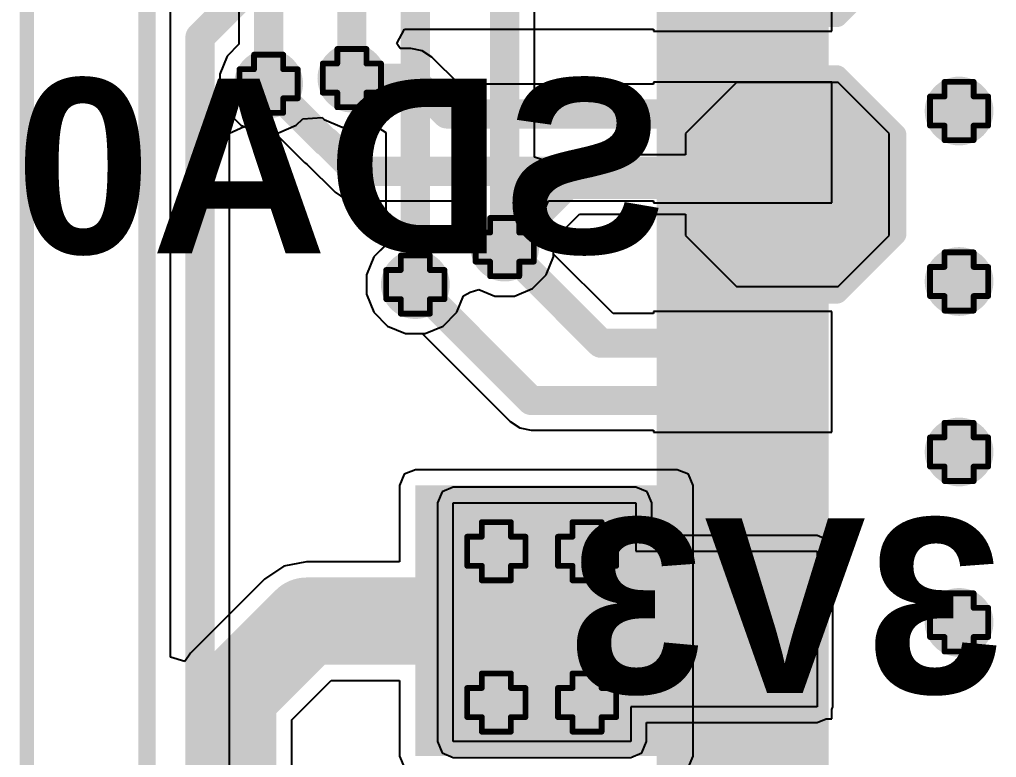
# Model space of a CAD drawing. Header units: inches. Extents: x -25 to 271, y -41 to 15.
# Drawn here: x -22.63 to -14.11, y -20.13 to -13.69 of the extents above; entities that cross this region are included whole.
import ezdxf

# ---------------------------------------------------------------- set-up
doc = ezdxf.new("R2010")
doc.units = ezdxf.units.IN
for name, color, linetype in [('Board_outline', 216, 'Continuous'), ('Bottom Layer', 5, 'Continuous'), ('Bottom Overlay', 54, 'Continuous'), ('Bottom Paste', 16, 'Continuous'), ('Bottom Solder', 6, 'Continuous'), ('Drill Drawing', 1, 'Continuous'), ('Top Layer', 1, 'Continuous'), ('Top Overlay', 2, 'Continuous'), ('Top Solder', 216, 'Continuous'), ('Via Holes', 16, 'Continuous')]:
    doc.layers.add(name, color=color, linetype=linetype)
doc.styles.add('Arial_Bold', font='', dxfattribs={"height": 0.2})
doc.styles.get('Arial_Bold').set_extended_font_data('Arial', bold=True)

# ---------------------------------------------------------------- blocks, each defined once
blk = doc.blocks.new('FH12_30S_0_5SH_55__9')
at = {"layer": 'Top Layer'}
for points in [[(-1.9, 0.975), (-1.9, 2.275), (-1.6, 2.275), (-1.6, 0.975)], [(-1.4, 0.975), (-1.4, 2.275), (-1.1, 2.275), (-1.1, 0.975)], [(-0.9, 0.975), (-0.9, 2.275), (-0.6, 2.275), (-0.6, 0.975)], [(-0.4, 0.975), (-0.4, 2.275), (-0.1, 2.275), (-0.1, 0.975)], [(0.1, 0.975), (0.1, 2.275), (0.4, 2.275), (0.4, 0.975)], [(0.6, 0.975), (0.6, 2.275), (0.9, 2.275), (0.9, 0.975)], [(1.1, 0.975), (1.1, 2.275), (1.4, 2.275), (1.4, 0.975)], [(1.6, 0.975), (1.6, 2.275), (1.9, 2.275), (1.9, 0.975)], [(2.1, 0.975), (2.1, 2.275), (2.4, 2.275), (2.4, 0.975)], [(2.6, 0.975), (2.6, 2.275), (2.9, 2.275), (2.9, 0.975)], [(3.1, 0.975), (3.1, 2.275), (3.4, 2.275), (3.4, 0.975)], [(3.6, 0.975), (3.6, 2.275), (3.9, 2.275), (3.9, 0.975)], [(4.1, 0.975), (4.1, 2.275), (4.4, 2.275), (4.4, 0.975)]]:
    blk.add_hatch(color=1, dxfattribs=at).paths.add_polyline_path(points)
at = {"layer": 'Top Solder'}
for points in [[(-2.5016, 0.8734), (-2.5016, 2.3766), (-1.9984, 2.3766), (-1.9984, 0.8734)], [(-2.0016, 0.8734), (-2.0016, 2.3766), (-1.4984, 2.3766), (-1.4984, 0.8734)], [(-1.5016, 0.8734), (-1.5016, 2.3766), (-0.9984, 2.3766), (-0.9984, 0.8734)], [(-1.0016, 0.8734), (-1.0016, 2.3766), (-0.4984, 2.3766), (-0.4984, 0.8734)], [(-0.5016, 0.8734), (-0.5016, 2.3766), (0.0016, 2.3766), (0.0016, 0.8734)], [(-0.0016, 0.8734), (-0.0016, 2.3766), (0.5016, 2.3766), (0.5016, 0.8734)], [(0.4984, 0.8734), (0.4984, 2.3766), (1.0016, 2.3766), (1.0016, 0.8734)], [(0.9984, 0.8734), (0.9984, 2.3766), (1.5016, 2.3766), (1.5016, 0.8734)], [(1.4984, 0.8734), (1.4984, 2.3766), (2.0016, 2.3766), (2.0016, 0.8734)], [(1.9984, 0.8734), (1.9984, 2.3766), (2.5016, 2.3766), (2.5016, 0.8734)], [(2.4984, 0.8734), (2.4984, 2.3766), (3.0016, 2.3766), (3.0016, 0.8734)], [(2.9984, 0.8734), (2.9984, 2.3766), (3.5016, 2.3766), (3.5016, 0.8734)], [(3.4984, 0.8734), (3.4984, 2.3766), (4.0016, 2.3766), (4.0016, 0.8734)], [(3.9984, 0.8734), (3.9984, 2.3766), (4.5016, 2.3766), (4.5016, 0.8734)]]:
    blk.add_hatch(color=216, dxfattribs=at).paths.add_polyline_path(points)
at = {"layer": 'Top Overlay', "const_width": 0.127}
for points in [[(9.0401, -3.5774), (-9.05, -3.5774)], [(9.0401, -4.6228), (-9.05, -4.6228)]]:
    blk.add_lwpolyline(points, dxfattribs=at)
blk = doc.blocks.new('TEST_POINT_B_74')
at = {"layer": 'Bottom Layer'}
blk.add_hatch(color=5, dxfattribs=at).paths.add_polyline_path([(0.381, 0.762), (-0.381, 0.762), (-0.762, 0.381), (-0.762, -0.381), (-0.381, -0.762), (0.381, -0.762), (0.762, -0.381), (0.762, 0.381)])
at = {"layer": 'Bottom Paste'}
blk.add_hatch(color=16, dxfattribs=at).paths.add_polyline_path([(0.381, 0.762), (-0.381, 0.762), (-0.762, 0.381), (-0.762, -0.381), (-0.381, -0.762), (0.381, -0.762), (0.762, -0.381), (0.762, 0.381)])
at = {"layer": 'Bottom Solder'}
blk.add_hatch(color=6, dxfattribs=at).paths.add_polyline_path([(0.4318, 0.8636), (-0.4318, 0.8636), (-0.8636, 0.4318), (-0.8636, -0.4318), (-0.4318, -0.8636), (0.4318, -0.8636), (0.8636, -0.4318), (0.8636, 0.4318)])
at = {"layer": 'Bottom Overlay', "const_width": 0.2}
for points in [[(-0.4318, 0.9398), (-0.9398, 0.4318)], [(0.4318, 0.9398), (-0.4318, 0.9398)], [(0.9398, 0.4318), (0.4318, 0.9398)], [(-0.9398, 0.4318), (-0.9398, -0.4318)], [(0.9398, 0.4318), (0.9398, -0.4318)], [(-0.4318, -0.9398), (-0.9398, -0.4318)], [(0.9398, -0.4318), (0.4318, -0.9398)], [(0.4318, -0.9398), (-0.4318, -0.9398)]]:
    blk.add_lwpolyline(points, dxfattribs=at)
at = {"layer": 'Bottom Overlay', "const_width": 0.1}
for points in [[(-0.4818, 0.9398, 1), (-0.3818, 0.9398, 1)], [(-0.4818, 0.9398, 1), (-0.3818, 0.9398, 1)], [(0.3818, 0.9398, 1), (0.4818, 0.9398, 1)], [(0.3818, 0.9398, 1), (0.4818, 0.9398, 1)], [(-0.9898, 0.4318, 1), (-0.8898, 0.4318, 1)], [(-0.9898, 0.4318, 1), (-0.8898, 0.4318, 1)], [(0.8898, 0.4318, 1), (0.9898, 0.4318, 1)], [(0.8898, 0.4318, 1), (0.9898, 0.4318, 1)], [(-0.9898, -0.4318, 1), (-0.8898, -0.4318, 1)], [(-0.9898, -0.4318, 1), (-0.8898, -0.4318, 1)], [(0.8898, -0.4318, 1), (0.9898, -0.4318, 1)], [(0.8898, -0.4318, 1), (0.9898, -0.4318, 1)], [(-0.4818, -0.9398, 1), (-0.3818, -0.9398, 1)], [(-0.4818, -0.9398, 1), (-0.3818, -0.9398, 1)], [(0.3818, -0.9398, 1), (0.4818, -0.9398, 1)], [(0.3818, -0.9398, 1), (0.4818, -0.9398, 1)]]:
    blk.add_lwpolyline(points, format="xyb", close=True, dxfattribs=at)
blk = doc.blocks.new('TEST_POINT_B_90')
at = {"layer": 'Bottom Layer'}
blk.add_hatch(color=5, dxfattribs=at).paths.add_polyline_path([(0.381, 0.762), (-0.381, 0.762), (-0.762, 0.381), (-0.762, -0.381), (-0.381, -0.762), (0.381, -0.762), (0.762, -0.381), (0.762, 0.381)])
at = {"layer": 'Bottom Paste'}
blk.add_hatch(color=16, dxfattribs=at).paths.add_polyline_path([(0.381, 0.762), (-0.381, 0.762), (-0.762, 0.381), (-0.762, -0.381), (-0.381, -0.762), (0.381, -0.762), (0.762, -0.381), (0.762, 0.381)])
at = {"layer": 'Bottom Solder'}
blk.add_hatch(color=6, dxfattribs=at).paths.add_polyline_path([(0.4318, 0.8636), (-0.4318, 0.8636), (-0.8636, 0.4318), (-0.8636, -0.4318), (-0.4318, -0.8636), (0.4318, -0.8636), (0.8636, -0.4318), (0.8636, 0.4318)])
at = {"layer": 'Bottom Overlay', "const_width": 0.2}
for points in [[(-0.9398, 0.4318), (-0.4318, 0.9398)], [(0.4318, 0.9398), (-0.4318, 0.9398)], [(0.9398, 0.4318), (0.4318, 0.9398)], [(-0.9398, -0.4318), (-0.9398, 0.4318)], [(0.9398, -0.4318), (0.9398, 0.4318)], [(-0.4318, -0.9398), (-0.9398, -0.4318)], [(0.4318, -0.9398), (0.9398, -0.4318)], [(0.4318, -0.9398), (-0.4318, -0.9398)]]:
    blk.add_lwpolyline(points, dxfattribs=at)
at = {"layer": 'Bottom Overlay', "const_width": 0.1}
for points in [[(-0.4818, 0.9398, 1), (-0.3818, 0.9398, 1)], [(-0.4818, 0.9398, 1), (-0.3818, 0.9398, 1)], [(0.3818, 0.9398, 1), (0.4818, 0.9398, 1)], [(0.3818, 0.9398, 1), (0.4818, 0.9398, 1)], [(-0.9898, 0.4318, 1), (-0.8898, 0.4318, 1)], [(-0.9898, 0.4318, 1), (-0.8898, 0.4318, 1)], [(0.8898, 0.4318, 1), (0.9898, 0.4318, 1)], [(0.8898, 0.4318, 1), (0.9898, 0.4318, 1)], [(-0.9898, -0.4318, 1), (-0.8898, -0.4318, 1)], [(-0.9898, -0.4318, 1), (-0.8898, -0.4318, 1)], [(0.8898, -0.4318, 1), (0.9898, -0.4318, 1)], [(0.8898, -0.4318, 1), (0.9898, -0.4318, 1)], [(-0.4818, -0.9398, 1), (-0.3818, -0.9398, 1)], [(-0.4818, -0.9398, 1), (-0.3818, -0.9398, 1)], [(0.3818, -0.9398, 1), (0.4818, -0.9398, 1)], [(0.3818, -0.9398, 1), (0.4818, -0.9398, 1)]]:
    blk.add_lwpolyline(points, format="xyb", close=True, dxfattribs=at)
blk = doc.blocks.new('TEST_POINT_B_91')
at = {"layer": 'Bottom Layer'}
blk.add_hatch(color=5, dxfattribs=at).paths.add_polyline_path([(0.381, 0.762), (-0.381, 0.762), (-0.762, 0.381), (-0.762, -0.381), (-0.381, -0.762), (0.381, -0.762), (0.762, -0.381), (0.762, 0.381)])
at = {"layer": 'Bottom Paste'}
blk.add_hatch(color=16, dxfattribs=at).paths.add_polyline_path([(0.381, 0.762), (-0.381, 0.762), (-0.762, 0.381), (-0.762, -0.381), (-0.381, -0.762), (0.381, -0.762), (0.762, -0.381), (0.762, 0.381)])
at = {"layer": 'Bottom Solder'}
blk.add_hatch(color=6, dxfattribs=at).paths.add_polyline_path([(0.4318, 0.8636), (-0.4318, 0.8636), (-0.8636, 0.4318), (-0.8636, -0.4318), (-0.4318, -0.8636), (0.4318, -0.8636), (0.8636, -0.4318), (0.8636, 0.4318)])
at = {"layer": 'Bottom Overlay', "const_width": 0.2}
for points in [[(-0.9398, 0.4318), (-0.4318, 0.9398)], [(0.4318, 0.9398), (-0.4318, 0.9398)], [(0.9398, 0.4318), (0.4318, 0.9398)], [(-0.9398, -0.4318), (-0.9398, 0.4318)], [(0.9398, -0.4318), (0.9398, 0.4318)], [(-0.4318, -0.9398), (-0.9398, -0.4318)], [(0.4318, -0.9398), (0.9398, -0.4318)], [(0.4318, -0.9398), (-0.4318, -0.9398)]]:
    blk.add_lwpolyline(points, dxfattribs=at)
at = {"layer": 'Bottom Overlay', "const_width": 0.1}
for points in [[(-0.4818, 0.9398, 1), (-0.3818, 0.9398, 1)], [(-0.4818, 0.9398, 1), (-0.3818, 0.9398, 1)], [(0.3818, 0.9398, 1), (0.4818, 0.9398, 1)], [(0.3818, 0.9398, 1), (0.4818, 0.9398, 1)], [(-0.9898, 0.4318, 1), (-0.8898, 0.4318, 1)], [(-0.9898, 0.4318, 1), (-0.8898, 0.4318, 1)], [(0.8898, 0.4318, 1), (0.9898, 0.4318, 1)], [(0.8898, 0.4318, 1), (0.9898, 0.4318, 1)], [(-0.9898, -0.4318, 1), (-0.8898, -0.4318, 1)], [(-0.9898, -0.4318, 1), (-0.8898, -0.4318, 1)], [(0.8898, -0.4318, 1), (0.9898, -0.4318, 1)], [(0.8898, -0.4318, 1), (0.9898, -0.4318, 1)], [(-0.4818, -0.9398, 1), (-0.3818, -0.9398, 1)], [(-0.4818, -0.9398, 1), (-0.3818, -0.9398, 1)], [(0.3818, -0.9398, 1), (0.4818, -0.9398, 1)], [(0.3818, -0.9398, 1), (0.4818, -0.9398, 1)]]:
    blk.add_lwpolyline(points, format="xyb", close=True, dxfattribs=at)

msp = doc.modelspace()

# ---------------------------------------------------------------- hatches: boundary and pattern name
at = {"layer": 'Bottom Layer'}
h = msp.add_hatch(color=5, dxfattribs=at)
edge = h.paths.add_edge_path()
edge.add_arc((-20.4575, -14.2498), 0.3, 0, 360)
h = msp.add_hatch(color=5, dxfattribs=at)
edge = h.paths.add_edge_path()
edge.add_arc((-19.731, -14.2006), 0.3, 0, 360)
h = msp.add_hatch(color=5, dxfattribs=at)
edge = h.paths.add_edge_path()
edge.add_arc((-14.4316, -14.4877), 0.3, 0, 360)
h = msp.add_hatch(color=5, dxfattribs=at)
edge = h.paths.add_edge_path()
edge.add_arc((-18.3971, -15.675), 0.3, 0, 360)
h = msp.add_hatch(color=5, dxfattribs=at)
edge = h.paths.add_edge_path()
edge.add_arc((-14.4316, -15.975), 0.3, 0, 360)
h = msp.add_hatch(color=5, dxfattribs=at)
edge = h.paths.add_edge_path()
edge.add_arc((-19.177, -16.002), 0.3, 0, 360)
h = msp.add_hatch(color=5, dxfattribs=at)
edge = h.paths.add_edge_path()
edge.add_arc((-14.4316, -17.4624), 0.3, 0, 360)
msp.add_hatch(color=5, dxfattribs=at).paths.add_polyline_path([(-19.177, -20.1164), (-16.891, -20.1164), (-16.891, -17.7546), (-19.177, -17.7546)])
h = msp.add_hatch(color=5, dxfattribs=at)
edge = h.paths.add_edge_path()
edge.add_arc((-18.4701, -18.3288), 0.3, 0, 360)
h = msp.add_hatch(color=5, dxfattribs=at)
edge = h.paths.add_edge_path()
edge.add_arc((-17.6784, -18.3288), 0.3, 0, 360)
h = msp.add_hatch(color=5, dxfattribs=at)
edge = h.paths.add_edge_path()
edge.add_arc((-14.4316, -18.9497), 0.3, 0, 360)
h = msp.add_hatch(color=5, dxfattribs=at)
edge = h.paths.add_edge_path()
edge.add_arc((-18.4701, -19.6488), 0.3, 0, 360)
h = msp.add_hatch(color=5, dxfattribs=at)
edge = h.paths.add_edge_path()
edge.add_arc((-17.6784, -19.6488), 0.3, 0, 360)
at = {"layer": 'Top Layer'}
h = msp.add_hatch(color=1, dxfattribs=at)
edge = h.paths.add_edge_path()
edge.add_arc((-20.4575, -14.2498), 0.3, 0, 360)
h = msp.add_hatch(color=1, dxfattribs=at)
edge = h.paths.add_edge_path()
edge.add_arc((-19.731, -14.2006), 0.3, 0, 360)
h = msp.add_hatch(color=1, dxfattribs=at)
edge = h.paths.add_edge_path()
edge.add_arc((-14.4316, -14.4877), 0.3, 0, 360)
h = msp.add_hatch(color=1, dxfattribs=at)
edge = h.paths.add_edge_path()
edge.add_arc((-18.3971, -15.675), 0.3, 0, 360)
h = msp.add_hatch(color=1, dxfattribs=at)
edge = h.paths.add_edge_path()
edge.add_arc((-14.4316, -15.975), 0.3, 0, 360)
h = msp.add_hatch(color=1, dxfattribs=at)
edge = h.paths.add_edge_path()
edge.add_arc((-19.177, -16.002), 0.3, 0, 360)
h = msp.add_hatch(color=1, dxfattribs=at)
edge = h.paths.add_edge_path()
edge.add_arc((-14.4316, -17.4624), 0.3, 0, 360)
h = msp.add_hatch(color=1, dxfattribs=at)
edge = h.paths.add_edge_path()
edge.add_arc((-18.4701, -18.3288), 0.3, 0, 360)
h = msp.add_hatch(color=1, dxfattribs=at)
edge = h.paths.add_edge_path()
edge.add_arc((-17.6784, -18.3288), 0.3, 0, 360)
h = msp.add_hatch(color=1, dxfattribs=at)
edge = h.paths.add_edge_path()
edge.add_arc((-14.4316, -18.9497), 0.3, 0, 360)
h = msp.add_hatch(color=1, dxfattribs=at)
edge = h.paths.add_edge_path()
edge.add_arc((-18.4701, -19.6488), 0.3, 0, 360)
h = msp.add_hatch(color=1, dxfattribs=at)
edge = h.paths.add_edge_path()
edge.add_arc((-17.6784, -19.6488), 0.3, 0, 360)
at = {"layer": 'Via Holes'}
h = msp.add_hatch(color=7, dxfattribs=at)
edge = h.paths.add_edge_path()
edge.add_arc((-19.731, -14.2006), 0.15, 0, 360)
h = msp.add_hatch(color=7, dxfattribs=at)
edge = h.paths.add_edge_path()
edge.add_arc((-20.4575, -14.2498), 0.15, 0, 360)
h = msp.add_hatch(color=7, dxfattribs=at)
edge = h.paths.add_edge_path()
edge.add_arc((-14.4316, -14.4877), 0.15, 0, 360)
h = msp.add_hatch(color=7, dxfattribs=at)
edge = h.paths.add_edge_path()
edge.add_arc((-18.3971, -15.675), 0.15, 0, 360)
h = msp.add_hatch(color=7, dxfattribs=at)
edge = h.paths.add_edge_path()
edge.add_arc((-19.177, -16.002), 0.15, 0, 360)
h = msp.add_hatch(color=7, dxfattribs=at)
edge = h.paths.add_edge_path()
edge.add_arc((-14.4316, -15.975), 0.15, 0, 360)
h = msp.add_hatch(color=7, dxfattribs=at)
edge = h.paths.add_edge_path()
edge.add_arc((-14.4316, -17.4624), 0.15, 0, 360)
h = msp.add_hatch(color=7, dxfattribs=at)
edge = h.paths.add_edge_path()
edge.add_arc((-18.4701, -18.3288), 0.15, 0, 360)
h = msp.add_hatch(color=7, dxfattribs=at)
edge = h.paths.add_edge_path()
edge.add_arc((-17.6784, -18.3288), 0.15, 0, 360)
h = msp.add_hatch(color=7, dxfattribs=at)
edge = h.paths.add_edge_path()
edge.add_arc((-14.4316, -18.9497), 0.15, 0, 360)
h = msp.add_hatch(color=7, dxfattribs=at)
edge = h.paths.add_edge_path()
edge.add_arc((-18.4701, -19.6488), 0.15, 0, 360)
h = msp.add_hatch(color=7, dxfattribs=at)
edge = h.paths.add_edge_path()
edge.add_arc((-17.6784, -19.6488), 0.15, 0, 360)

# ---------------------------------------------------------------- linework, layer by layer
at = {"layer": 'Board_outline', "const_width": 0.1524}
msp.add_lwpolyline([(-21.5189, -32.9885), (-21.5189, 2.0114)], dxfattribs=at)
at = {"layer": 'Bottom Layer'}
for p, q in [((-21.315, -19.2535), (-21.315, 2.0114)), ((-20.7165, -13.0957), (-20.7165, -13.9049)), ((-18.1381, -14.8905), (-18.1381, -13.2549)), ((-20.7165, -13.9049), (-20.8195, -14.0079)), ((-20.8195, -14.0079), (-20.8845, -14.1648)), ((-20.8845, -14.1648), (-20.8845, -14.3347)), ((-16.3754, -14.2395), (-16.8199, -14.684)), ((-15.4864, -14.2395), (-16.3754, -14.2395)), ((-15.0419, -14.684), (-15.4864, -14.2395)), ((-20.8845, -14.3347), (-20.8195, -14.4916)), ((-20.8195, -14.4916), (-20.6994, -14.6118)), ((-20.2157, -14.6118), (-20.1595, -14.5556)), ((-20.1595, -14.5556), (-19.9906, -14.5449)), ((-19.9906, -14.5449), (-19.9729, -14.5626)), ((-19.9729, -14.5626), (-19.8159, -14.6276)), ((-20.6994, -14.6118), (-20.5425, -14.6768)), ((-20.3726, -14.6768), (-20.2157, -14.6118)), ((-19.8159, -14.6276), (-19.6461, -14.6276)), ((-19.6461, -14.6276), (-19.563, -14.5932)), ((-19.563, -14.5932), (-19.436, -14.6754)), ((-20.5425, -14.6768), (-20.3726, -14.6768)), ((-19.436, -14.6754), (-19.436, -15.6571)), ((-16.8199, -14.684), (-16.8199, -14.8695)), ((-15.0419, -15.573), (-15.0419, -14.684)), ((-18.0111, -14.9303), (-18.1381, -14.8905)), ((-17.9497, -14.8892), (-18.0111, -14.9303)), ((-17.8505, -14.8695), (-17.9497, -14.8892)), ((-16.8199, -14.8695), (-17.8505, -14.8695)), ((-17.9701, -15.6143), (-17.7433, -15.3875)), ((-17.7433, -15.3875), (-16.8199, -15.3875)), ((-16.8199, -15.3875), (-16.8199, -15.573)), ((-16.8199, -15.573), (-16.3754, -16.0175)), ((-15.4864, -16.0175), (-15.0419, -15.573)), ((-19.436, -15.6571), (-19.539, -15.7601)), ((-17.9701, -15.76), (-17.9701, -15.6143)), ((-19.539, -15.7601), (-19.604, -15.9171)), ((-18.0351, -15.9169), (-17.9701, -15.76)), ((-19.604, -15.9171), (-19.604, -16.0869)), ((-18.1552, -16.037), (-18.0351, -15.9169)), ((-16.3754, -16.0175), (-15.4864, -16.0175)), ((-19.604, -16.0869), (-19.539, -16.2439)), ((-18.815, -16.2439), (-18.7555, -16.1001)), ((-18.7555, -16.1001), (-18.699, -16.0696)), ((-18.699, -16.0696), (-18.623, -16.0437)), ((-18.623, -16.0437), (-18.482, -16.102)), ((-18.482, -16.102), (-18.3122, -16.102)), ((-18.3122, -16.102), (-18.1552, -16.037)), ((-19.539, -16.2439), (-19.4189, -16.364)), ((-18.9351, -16.364), (-18.815, -16.2439)), ((-19.4189, -16.364), (-19.2619, -16.429)), ((-19.0921, -16.429), (-18.9351, -16.364)), ((-19.2619, -16.429), (-19.0921, -16.429)), ((-19.177, -17.6171), (-19.2742, -17.6574)), ((-16.891, -17.6171), (-19.177, -17.6171)), ((-16.7938, -17.6574), (-16.891, -17.6171)), ((-19.2742, -17.6574), (-19.3145, -17.7546)), ((-16.7535, -17.7546), (-16.7938, -17.6574)), ((-19.3145, -17.7546), (-19.3145, -18.4205)), ((-16.7535, -20.1164), (-16.7535, -17.7546)), ((-20.3249, -18.46), (-20.4929, -18.5722)), ((-20.1267, -18.4205), (-20.3249, -18.46)), ((-19.3145, -18.4205), (-20.1267, -18.4205)), ((-20.4929, -18.5722), (-21.1382, -19.2175)), ((-21.188, -19.292), (-21.315, -19.2535)), ((-21.1382, -19.2175), (-21.188, -19.292)), ((-20.254, -19.7983), (-19.9121, -19.4564)), ((-19.9121, -19.4564), (-19.3145, -19.4564)), ((-19.3145, -19.4564), (-19.3145, -20.1164)), ((-20.254, -27.5953), (-20.254, -19.7983)), ((-19.3145, -20.1164), (-19.2742, -20.2136)), ((-16.7938, -20.2136), (-16.7535, -20.1164))]:
    msp.add_line(p, q, dxfattribs=at)
for points, const_width in [([(-19.731, -14.2006), (-19.731, -12.4142)], 0.254), ([(-20.4575, -14.2498), (-20.4575, -12.7508)], 0.254), ([(-19.177, -16.002), (-19.177, -12.9064)], 0.254), ([(-18.3971, -15.675), (-18.3971, -12.91)], 0.254), ([(-18.3971, -15.675), (-17.8505, -15.1285)], 0.254), ([(-17.8505, -15.1285), (-15.9309, -15.1285)], 0.254), ([(-17.6784, -18.908), (-17.6784, -18.3288)], 0.762), ([(-20.7719, -19.5838), (-20.1267, -18.9385)], 0.762), ([(-20.1267, -18.9385), (-17.7089, -18.9385)], 0.762), ([(-17.7089, -18.9385), (-17.6784, -18.908)], 0.762), ([(-20.7719, -27.8098), (-20.7719, -19.5838)], 0.762)]:
    msp.add_lwpolyline(points, dxfattribs=dict(at, const_width=const_width))
for points, const_width in [([(-20.521, -14.2498, 1), (-20.394, -14.2498, 1)], 0.127), ([(-19.7945, -14.2006, 1), (-19.6675, -14.2006, 1)], 0.127), ([(-17.914, -15.1285, 1), (-17.787, -15.1285, 1)], 0.127), ([(-17.914, -15.1285, 1), (-17.787, -15.1285, 1)], 0.127), ([(-15.9944, -15.1285, 1), (-15.8674, -15.1285, 1)], 0.127), ([(-18.4606, -15.675, 1), (-18.3336, -15.675, 1)], 0.127), ([(-18.4606, -15.675, 1), (-18.3336, -15.675, 1)], 0.127), ([(-19.2405, -16.002, 1), (-19.1135, -16.002, 1)], 0.127), ([(-17.8689, -18.3288, 1), (-17.4879, -18.3288, 1)], 0.381), ([(-20.3172, -18.9385, 1), (-19.9362, -18.9385, 1)], 0.381), ([(-20.3172, -18.9385, 1), (-19.9362, -18.9385, 1)], 0.381), ([(-17.8994, -18.9385, 1), (-17.5184, -18.9385, 1)], 0.381), ([(-17.8994, -18.9385, 1), (-17.5184, -18.9385, 1)], 0.381), ([(-17.8689, -18.908, 1), (-17.4879, -18.908, 1)], 0.381), ([(-17.8689, -18.908, 1), (-17.4879, -18.908, 1)], 0.381), ([(-20.9624, -19.5838, 1), (-20.5814, -19.5838, 1)], 0.381), ([(-20.9624, -19.5838, 1), (-20.5814, -19.5838, 1)], 0.381)]:
    msp.add_lwpolyline(points, format="xyb", close=True, dxfattribs=dict(at, const_width=const_width))
at = {"layer": 'Drill Drawing', "const_width": 0.0508}
for points in [[(-20.5845, -14.1228), (-20.5845, -13.9958)], [(-20.5845, -13.9958), (-20.3305, -13.9958)], [(-20.3305, -14.1228), (-20.3305, -13.9958)], [(-19.858, -14.0736), (-19.858, -13.9466)], [(-19.858, -13.9466), (-19.604, -13.9466)], [(-19.604, -14.0736), (-19.604, -13.9466)], [(-19.985, -14.3276), (-19.985, -14.0736)], [(-19.985, -14.0736), (-19.858, -14.0736)], [(-19.604, -14.0736), (-19.477, -14.0736)], [(-19.477, -14.3276), (-19.477, -14.0736)], [(-20.7115, -14.3768), (-20.7115, -14.1228)], [(-20.7115, -14.1228), (-20.5845, -14.1228)], [(-20.3305, -14.1228), (-20.2035, -14.1228)], [(-20.2035, -14.3768), (-20.2035, -14.1228)], [(-14.5586, -14.3607), (-14.5586, -14.2337)], [(-14.5586, -14.2337), (-14.3046, -14.2337)], [(-14.3046, -14.3607), (-14.3046, -14.2337)], [(-19.985, -14.3276), (-19.858, -14.3276)], [(-19.858, -14.4546), (-19.858, -14.3276)], [(-19.604, -14.3276), (-19.477, -14.3276)], [(-19.604, -14.4546), (-19.604, -14.3276)], [(-20.7115, -14.3768), (-20.5845, -14.3768)], [(-20.5845, -14.5038), (-20.5845, -14.3768)], [(-20.3305, -14.3768), (-20.2035, -14.3768)], [(-20.3305, -14.5038), (-20.3305, -14.3768)], [(-14.6856, -14.6147), (-14.6856, -14.3607)], [(-14.6856, -14.3607), (-14.5586, -14.3607)], [(-14.3046, -14.3607), (-14.1776, -14.3607)], [(-14.1776, -14.6147), (-14.1776, -14.3607)], [(-20.5845, -14.5038), (-20.3305, -14.5038)], [(-19.858, -14.4546), (-19.604, -14.4546)], [(-14.6856, -14.6147), (-14.5586, -14.6147)], [(-14.5586, -14.7417), (-14.5586, -14.6147)], [(-14.3046, -14.6147), (-14.1776, -14.6147)], [(-14.3046, -14.7417), (-14.3046, -14.6147)], [(-14.5586, -14.7417), (-14.3046, -14.7417)], [(-18.5241, -15.548), (-18.5241, -15.421)], [(-18.5241, -15.421), (-18.2701, -15.421)], [(-18.2701, -15.548), (-18.2701, -15.421)], [(-18.6511, -15.802), (-18.6511, -15.548)], [(-18.6511, -15.548), (-18.5241, -15.548)], [(-18.2701, -15.548), (-18.1431, -15.548)], [(-18.1431, -15.802), (-18.1431, -15.548)], [(-19.304, -15.875), (-19.304, -15.748)], [(-19.304, -15.748), (-19.05, -15.748)], [(-19.05, -15.875), (-19.05, -15.748)], [(-14.5586, -15.848), (-14.5586, -15.721)], [(-14.5586, -15.721), (-14.3046, -15.721)], [(-14.3046, -15.848), (-14.3046, -15.721)], [(-19.431, -16.129), (-19.431, -15.875)], [(-19.431, -15.875), (-19.304, -15.875)], [(-19.05, -15.875), (-18.923, -15.875)], [(-18.923, -16.129), (-18.923, -15.875)], [(-18.6511, -15.802), (-18.5241, -15.802)], [(-18.5241, -15.929), (-18.5241, -15.802)], [(-18.2701, -15.802), (-18.1431, -15.802)], [(-18.2701, -15.929), (-18.2701, -15.802)], [(-14.6856, -16.102), (-14.6856, -15.848)], [(-14.6856, -15.848), (-14.5586, -15.848)], [(-14.3046, -15.848), (-14.1776, -15.848)], [(-14.1776, -16.102), (-14.1776, -15.848)], [(-18.5241, -15.929), (-18.2701, -15.929)], [(-19.431, -16.129), (-19.304, -16.129)], [(-19.304, -16.256), (-19.304, -16.129)], [(-19.05, -16.129), (-18.923, -16.129)], [(-19.05, -16.256), (-19.05, -16.129)], [(-14.6856, -16.102), (-14.5586, -16.102)], [(-14.5586, -16.229), (-14.5586, -16.102)], [(-14.3046, -16.102), (-14.1776, -16.102)], [(-14.3046, -16.229), (-14.3046, -16.102)], [(-19.304, -16.256), (-19.05, -16.256)], [(-14.5586, -16.229), (-14.3046, -16.229)], [(-14.5586, -17.3354), (-14.5586, -17.2084)], [(-14.5586, -17.2084), (-14.3046, -17.2084)], [(-14.3046, -17.3354), (-14.3046, -17.2084)], [(-14.6856, -17.5894), (-14.6856, -17.3354)], [(-14.6856, -17.3354), (-14.5586, -17.3354)], [(-14.3046, -17.3354), (-14.1776, -17.3354)], [(-14.1776, -17.5894), (-14.1776, -17.3354)], [(-14.6856, -17.5894), (-14.5586, -17.5894)], [(-14.5586, -17.7164), (-14.5586, -17.5894)], [(-14.3046, -17.5894), (-14.1776, -17.5894)], [(-14.3046, -17.7164), (-14.3046, -17.5894)], [(-14.5586, -17.7164), (-14.3046, -17.7164)], [(-18.5971, -18.2018), (-18.5971, -18.0748)], [(-18.5971, -18.0748), (-18.3431, -18.0748)], [(-18.3431, -18.2018), (-18.3431, -18.0748)], [(-17.8054, -18.2018), (-17.8054, -18.0748)], [(-17.8054, -18.0748), (-17.5514, -18.0748)], [(-17.5514, -18.2018), (-17.5514, -18.0748)], [(-18.7241, -18.4558), (-18.7241, -18.2018)], [(-18.7241, -18.2018), (-18.5971, -18.2018)], [(-18.3431, -18.2018), (-18.2161, -18.2018)], [(-18.2161, -18.4558), (-18.2161, -18.2018)], [(-17.9324, -18.4558), (-17.9324, -18.2018)], [(-17.9324, -18.2018), (-17.8054, -18.2018)], [(-17.5514, -18.2018), (-17.4244, -18.2018)], [(-17.4244, -18.4558), (-17.4244, -18.2018)], [(-18.7241, -18.4558), (-18.5971, -18.4558)], [(-18.5971, -18.5828), (-18.5971, -18.4558)], [(-18.3431, -18.4558), (-18.2161, -18.4558)], [(-18.3431, -18.5828), (-18.3431, -18.4558)], [(-17.9324, -18.4558), (-17.8054, -18.4558)], [(-17.8054, -18.5828), (-17.8054, -18.4558)], [(-17.5514, -18.4558), (-17.4244, -18.4558)], [(-17.5514, -18.5828), (-17.5514, -18.4558)], [(-18.5971, -18.5828), (-18.3431, -18.5828)], [(-17.8054, -18.5828), (-17.5514, -18.5828)], [(-14.5586, -18.8227), (-14.5586, -18.6957)], [(-14.5586, -18.6957), (-14.3046, -18.6957)], [(-14.3046, -18.8227), (-14.3046, -18.6957)], [(-14.6856, -19.0767), (-14.6856, -18.8227)], [(-14.6856, -18.8227), (-14.5586, -18.8227)], [(-14.3046, -18.8227), (-14.1776, -18.8227)], [(-14.1776, -19.0767), (-14.1776, -18.8227)], [(-14.6856, -19.0767), (-14.5586, -19.0767)], [(-14.5586, -19.2037), (-14.5586, -19.0767)], [(-14.3046, -19.0767), (-14.1776, -19.0767)], [(-14.3046, -19.2037), (-14.3046, -19.0767)], [(-14.5586, -19.2037), (-14.3046, -19.2037)], [(-18.5971, -19.5218), (-18.5971, -19.3948)], [(-18.5971, -19.3948), (-18.3431, -19.3948)], [(-18.3431, -19.5218), (-18.3431, -19.3948)], [(-17.8054, -19.5218), (-17.8054, -19.3948)], [(-17.8054, -19.3948), (-17.5514, -19.3948)], [(-17.5514, -19.5218), (-17.5514, -19.3948)], [(-18.7241, -19.7758), (-18.7241, -19.5218)], [(-18.7241, -19.5218), (-18.5971, -19.5218)], [(-18.3431, -19.5218), (-18.2161, -19.5218)], [(-18.2161, -19.7758), (-18.2161, -19.5218)], [(-17.9324, -19.7758), (-17.9324, -19.5218)], [(-17.9324, -19.5218), (-17.8054, -19.5218)], [(-17.5514, -19.5218), (-17.4244, -19.5218)], [(-17.4244, -19.7758), (-17.4244, -19.5218)], [(-18.7241, -19.7758), (-18.5971, -19.7758)], [(-18.5971, -19.9028), (-18.5971, -19.7758)], [(-18.3431, -19.7758), (-18.2161, -19.7758)], [(-18.3431, -19.9028), (-18.3431, -19.7758)], [(-17.9324, -19.7758), (-17.8054, -19.7758)], [(-17.8054, -19.9028), (-17.8054, -19.7758)], [(-17.5514, -19.7758), (-17.4244, -19.7758)], [(-17.5514, -19.9028), (-17.5514, -19.7758)], [(-18.5971, -19.9028), (-18.3431, -19.9028)], [(-17.8054, -19.9028), (-17.5514, -19.9028)]]:
    msp.add_lwpolyline(points, dxfattribs=at)
at = {"layer": 'Drill Drawing', "const_width": 0.0254}
for points in [[(-20.5972, -13.9958, 1), (-20.5718, -13.9958, 1)], [(-20.5972, -13.9958, 1), (-20.5718, -13.9958, 1)], [(-20.3432, -13.9958, 1), (-20.3178, -13.9958, 1)], [(-20.3432, -13.9958, 1), (-20.3178, -13.9958, 1)], [(-19.8707, -13.9466, 1), (-19.8453, -13.9466, 1)], [(-19.8707, -13.9466, 1), (-19.8453, -13.9466, 1)], [(-19.6167, -13.9466, 1), (-19.5913, -13.9466, 1)], [(-19.6167, -13.9466, 1), (-19.5913, -13.9466, 1)], [(-19.9977, -14.0736, 1), (-19.9723, -14.0736, 1)], [(-19.9977, -14.0736, 1), (-19.9723, -14.0736, 1)], [(-19.8707, -14.0736, 1), (-19.8453, -14.0736, 1)], [(-19.8707, -14.0736, 1), (-19.8453, -14.0736, 1)], [(-19.6167, -14.0736, 1), (-19.5913, -14.0736, 1)], [(-19.6167, -14.0736, 1), (-19.5913, -14.0736, 1)], [(-19.4897, -14.0736, 1), (-19.4643, -14.0736, 1)], [(-19.4897, -14.0736, 1), (-19.4643, -14.0736, 1)], [(-20.7242, -14.1228, 1), (-20.6988, -14.1228, 1)], [(-20.7242, -14.1228, 1), (-20.6988, -14.1228, 1)], [(-20.5972, -14.1228, 1), (-20.5718, -14.1228, 1)], [(-20.5972, -14.1228, 1), (-20.5718, -14.1228, 1)], [(-20.3432, -14.1228, 1), (-20.3178, -14.1228, 1)], [(-20.3432, -14.1228, 1), (-20.3178, -14.1228, 1)], [(-20.2162, -14.1228, 1), (-20.1908, -14.1228, 1)], [(-20.2162, -14.1228, 1), (-20.1908, -14.1228, 1)], [(-14.5713, -14.2337, 1), (-14.5459, -14.2337, 1)], [(-14.5713, -14.2337, 1), (-14.5459, -14.2337, 1)], [(-14.3173, -14.2337, 1), (-14.2919, -14.2337, 1)], [(-14.3173, -14.2337, 1), (-14.2919, -14.2337, 1)], [(-19.9977, -14.3276, 1), (-19.9723, -14.3276, 1)], [(-19.9977, -14.3276, 1), (-19.9723, -14.3276, 1)], [(-19.8707, -14.3276, 1), (-19.8453, -14.3276, 1)], [(-19.8707, -14.3276, 1), (-19.8453, -14.3276, 1)], [(-19.6167, -14.3276, 1), (-19.5913, -14.3276, 1)], [(-19.6167, -14.3276, 1), (-19.5913, -14.3276, 1)], [(-19.4897, -14.3276, 1), (-19.4643, -14.3276, 1)], [(-19.4897, -14.3276, 1), (-19.4643, -14.3276, 1)], [(-20.7242, -14.3768, 1), (-20.6988, -14.3768, 1)], [(-20.7242, -14.3768, 1), (-20.6988, -14.3768, 1)], [(-20.5972, -14.3768, 1), (-20.5718, -14.3768, 1)], [(-20.5972, -14.3768, 1), (-20.5718, -14.3768, 1)], [(-20.3432, -14.3768, 1), (-20.3178, -14.3768, 1)], [(-20.3432, -14.3768, 1), (-20.3178, -14.3768, 1)], [(-20.2162, -14.3768, 1), (-20.1908, -14.3768, 1)], [(-20.2162, -14.3768, 1), (-20.1908, -14.3768, 1)], [(-14.6983, -14.3607, 1), (-14.6729, -14.3607, 1)], [(-14.6983, -14.3607, 1), (-14.6729, -14.3607, 1)], [(-14.5713, -14.3607, 1), (-14.5459, -14.3607, 1)], [(-14.5713, -14.3607, 1), (-14.5459, -14.3607, 1)], [(-14.3173, -14.3607, 1), (-14.2919, -14.3607, 1)], [(-14.3173, -14.3607, 1), (-14.2919, -14.3607, 1)], [(-14.1903, -14.3607, 1), (-14.1649, -14.3607, 1)], [(-14.1903, -14.3607, 1), (-14.1649, -14.3607, 1)], [(-20.5972, -14.5038, 1), (-20.5718, -14.5038, 1)], [(-20.5972, -14.5038, 1), (-20.5718, -14.5038, 1)], [(-20.3432, -14.5038, 1), (-20.3178, -14.5038, 1)], [(-20.3432, -14.5038, 1), (-20.3178, -14.5038, 1)], [(-19.8707, -14.4546, 1), (-19.8453, -14.4546, 1)], [(-19.8707, -14.4546, 1), (-19.8453, -14.4546, 1)], [(-19.6167, -14.4546, 1), (-19.5913, -14.4546, 1)], [(-19.6167, -14.4546, 1), (-19.5913, -14.4546, 1)], [(-14.6983, -14.6147, 1), (-14.6729, -14.6147, 1)], [(-14.6983, -14.6147, 1), (-14.6729, -14.6147, 1)], [(-14.5713, -14.6147, 1), (-14.5459, -14.6147, 1)], [(-14.5713, -14.6147, 1), (-14.5459, -14.6147, 1)], [(-14.3173, -14.6147, 1), (-14.2919, -14.6147, 1)], [(-14.3173, -14.6147, 1), (-14.2919, -14.6147, 1)], [(-14.1903, -14.6147, 1), (-14.1649, -14.6147, 1)], [(-14.1903, -14.6147, 1), (-14.1649, -14.6147, 1)], [(-14.5713, -14.7417, 1), (-14.5459, -14.7417, 1)], [(-14.5713, -14.7417, 1), (-14.5459, -14.7417, 1)], [(-14.3173, -14.7417, 1), (-14.2919, -14.7417, 1)], [(-14.3173, -14.7417, 1), (-14.2919, -14.7417, 1)], [(-18.5368, -15.421, 1), (-18.5114, -15.421, 1)], [(-18.5368, -15.421, 1), (-18.5114, -15.421, 1)], [(-18.2828, -15.421, 1), (-18.2574, -15.421, 1)], [(-18.2828, -15.421, 1), (-18.2574, -15.421, 1)], [(-18.6638, -15.548, 1), (-18.6384, -15.548, 1)], [(-18.6638, -15.548, 1), (-18.6384, -15.548, 1)], [(-18.5368, -15.548, 1), (-18.5114, -15.548, 1)], [(-18.5368, -15.548, 1), (-18.5114, -15.548, 1)], [(-18.2828, -15.548, 1), (-18.2574, -15.548, 1)], [(-18.2828, -15.548, 1), (-18.2574, -15.548, 1)], [(-18.1558, -15.548, 1), (-18.1304, -15.548, 1)], [(-18.1558, -15.548, 1), (-18.1304, -15.548, 1)], [(-19.3167, -15.748, 1), (-19.2913, -15.748, 1)], [(-19.3167, -15.748, 1), (-19.2913, -15.748, 1)], [(-19.0627, -15.748, 1), (-19.0373, -15.748, 1)], [(-19.0627, -15.748, 1), (-19.0373, -15.748, 1)], [(-14.5713, -15.721, 1), (-14.5459, -15.721, 1)], [(-14.5713, -15.721, 1), (-14.5459, -15.721, 1)], [(-14.3173, -15.721, 1), (-14.2919, -15.721, 1)], [(-14.3173, -15.721, 1), (-14.2919, -15.721, 1)], [(-19.4437, -15.875, 1), (-19.4183, -15.875, 1)], [(-19.4437, -15.875, 1), (-19.4183, -15.875, 1)], [(-19.3167, -15.875, 1), (-19.2913, -15.875, 1)], [(-19.3167, -15.875, 1), (-19.2913, -15.875, 1)], [(-19.0627, -15.875, 1), (-19.0373, -15.875, 1)], [(-19.0627, -15.875, 1), (-19.0373, -15.875, 1)], [(-18.9357, -15.875, 1), (-18.9103, -15.875, 1)], [(-18.9357, -15.875, 1), (-18.9103, -15.875, 1)], [(-18.6638, -15.802, 1), (-18.6384, -15.802, 1)], [(-18.6638, -15.802, 1), (-18.6384, -15.802, 1)], [(-18.5368, -15.802, 1), (-18.5114, -15.802, 1)], [(-18.5368, -15.802, 1), (-18.5114, -15.802, 1)], [(-18.2828, -15.802, 1), (-18.2574, -15.802, 1)], [(-18.2828, -15.802, 1), (-18.2574, -15.802, 1)], [(-18.1558, -15.802, 1), (-18.1304, -15.802, 1)], [(-18.1558, -15.802, 1), (-18.1304, -15.802, 1)], [(-14.6983, -15.848, 1), (-14.6729, -15.848, 1)], [(-14.6983, -15.848, 1), (-14.6729, -15.848, 1)], [(-14.5713, -15.848, 1), (-14.5459, -15.848, 1)], [(-14.5713, -15.848, 1), (-14.5459, -15.848, 1)], [(-14.3173, -15.848, 1), (-14.2919, -15.848, 1)], [(-14.3173, -15.848, 1), (-14.2919, -15.848, 1)], [(-14.1903, -15.848, 1), (-14.1649, -15.848, 1)], [(-14.1903, -15.848, 1), (-14.1649, -15.848, 1)], [(-18.5368, -15.929, 1), (-18.5114, -15.929, 1)], [(-18.5368, -15.929, 1), (-18.5114, -15.929, 1)], [(-18.2828, -15.929, 1), (-18.2574, -15.929, 1)], [(-18.2828, -15.929, 1), (-18.2574, -15.929, 1)], [(-19.4437, -16.129, 1), (-19.4183, -16.129, 1)], [(-19.4437, -16.129, 1), (-19.4183, -16.129, 1)], [(-19.3167, -16.129, 1), (-19.2913, -16.129, 1)], [(-19.3167, -16.129, 1), (-19.2913, -16.129, 1)], [(-19.0627, -16.129, 1), (-19.0373, -16.129, 1)], [(-19.0627, -16.129, 1), (-19.0373, -16.129, 1)], [(-18.9357, -16.129, 1), (-18.9103, -16.129, 1)], [(-18.9357, -16.129, 1), (-18.9103, -16.129, 1)], [(-14.6983, -16.102, 1), (-14.6729, -16.102, 1)], [(-14.6983, -16.102, 1), (-14.6729, -16.102, 1)], [(-14.5713, -16.102, 1), (-14.5459, -16.102, 1)], [(-14.5713, -16.102, 1), (-14.5459, -16.102, 1)], [(-14.3173, -16.102, 1), (-14.2919, -16.102, 1)], [(-14.3173, -16.102, 1), (-14.2919, -16.102, 1)], [(-14.1903, -16.102, 1), (-14.1649, -16.102, 1)], [(-14.1903, -16.102, 1), (-14.1649, -16.102, 1)], [(-19.3167, -16.256, 1), (-19.2913, -16.256, 1)], [(-19.3167, -16.256, 1), (-19.2913, -16.256, 1)], [(-19.0627, -16.256, 1), (-19.0373, -16.256, 1)], [(-19.0627, -16.256, 1), (-19.0373, -16.256, 1)], [(-14.5713, -16.229, 1), (-14.5459, -16.229, 1)], [(-14.5713, -16.229, 1), (-14.5459, -16.229, 1)], [(-14.3173, -16.229, 1), (-14.2919, -16.229, 1)], [(-14.3173, -16.229, 1), (-14.2919, -16.229, 1)], [(-14.5713, -17.2084, 1), (-14.5459, -17.2084, 1)], [(-14.5713, -17.2084, 1), (-14.5459, -17.2084, 1)], [(-14.3173, -17.2084, 1), (-14.2919, -17.2084, 1)], [(-14.3173, -17.2084, 1), (-14.2919, -17.2084, 1)], [(-14.6983, -17.3354, 1), (-14.6729, -17.3354, 1)], [(-14.6983, -17.3354, 1), (-14.6729, -17.3354, 1)], [(-14.5713, -17.3354, 1), (-14.5459, -17.3354, 1)], [(-14.5713, -17.3354, 1), (-14.5459, -17.3354, 1)], [(-14.3173, -17.3354, 1), (-14.2919, -17.3354, 1)], [(-14.3173, -17.3354, 1), (-14.2919, -17.3354, 1)], [(-14.1903, -17.3354, 1), (-14.1649, -17.3354, 1)], [(-14.1903, -17.3354, 1), (-14.1649, -17.3354, 1)], [(-14.6983, -17.5894, 1), (-14.6729, -17.5894, 1)], [(-14.6983, -17.5894, 1), (-14.6729, -17.5894, 1)], [(-14.5713, -17.5894, 1), (-14.5459, -17.5894, 1)], [(-14.5713, -17.5894, 1), (-14.5459, -17.5894, 1)], [(-14.3173, -17.5894, 1), (-14.2919, -17.5894, 1)], [(-14.3173, -17.5894, 1), (-14.2919, -17.5894, 1)], [(-14.1903, -17.5894, 1), (-14.1649, -17.5894, 1)], [(-14.1903, -17.5894, 1), (-14.1649, -17.5894, 1)], [(-14.5713, -17.7164, 1), (-14.5459, -17.7164, 1)], [(-14.5713, -17.7164, 1), (-14.5459, -17.7164, 1)], [(-14.3173, -17.7164, 1), (-14.2919, -17.7164, 1)], [(-14.3173, -17.7164, 1), (-14.2919, -17.7164, 1)], [(-18.6098, -18.0748, 1), (-18.5844, -18.0748, 1)], [(-18.6098, -18.0748, 1), (-18.5844, -18.0748, 1)], [(-18.3558, -18.0748, 1), (-18.3304, -18.0748, 1)], [(-18.3558, -18.0748, 1), (-18.3304, -18.0748, 1)], [(-17.8181, -18.0748, 1), (-17.7927, -18.0748, 1)], [(-17.8181, -18.0748, 1), (-17.7927, -18.0748, 1)], [(-17.5641, -18.0748, 1), (-17.5387, -18.0748, 1)], [(-17.5641, -18.0748, 1), (-17.5387, -18.0748, 1)], [(-18.7368, -18.2018, 1), (-18.7114, -18.2018, 1)], [(-18.7368, -18.2018, 1), (-18.7114, -18.2018, 1)], [(-18.6098, -18.2018, 1), (-18.5844, -18.2018, 1)], [(-18.6098, -18.2018, 1), (-18.5844, -18.2018, 1)], [(-18.3558, -18.2018, 1), (-18.3304, -18.2018, 1)], [(-18.3558, -18.2018, 1), (-18.3304, -18.2018, 1)], [(-18.2288, -18.2018, 1), (-18.2034, -18.2018, 1)], [(-18.2288, -18.2018, 1), (-18.2034, -18.2018, 1)], [(-17.9451, -18.2018, 1), (-17.9197, -18.2018, 1)], [(-17.9451, -18.2018, 1), (-17.9197, -18.2018, 1)], [(-17.8181, -18.2018, 1), (-17.7927, -18.2018, 1)], [(-17.8181, -18.2018, 1), (-17.7927, -18.2018, 1)], [(-17.5641, -18.2018, 1), (-17.5387, -18.2018, 1)], [(-17.5641, -18.2018, 1), (-17.5387, -18.2018, 1)], [(-17.4371, -18.2018, 1), (-17.4117, -18.2018, 1)], [(-17.4371, -18.2018, 1), (-17.4117, -18.2018, 1)], [(-18.7368, -18.4558, 1), (-18.7114, -18.4558, 1)], [(-18.7368, -18.4558, 1), (-18.7114, -18.4558, 1)], [(-18.6098, -18.4558, 1), (-18.5844, -18.4558, 1)], [(-18.6098, -18.4558, 1), (-18.5844, -18.4558, 1)], [(-18.3558, -18.4558, 1), (-18.3304, -18.4558, 1)], [(-18.3558, -18.4558, 1), (-18.3304, -18.4558, 1)], [(-18.2288, -18.4558, 1), (-18.2034, -18.4558, 1)], [(-18.2288, -18.4558, 1), (-18.2034, -18.4558, 1)], [(-17.9451, -18.4558, 1), (-17.9197, -18.4558, 1)], [(-17.9451, -18.4558, 1), (-17.9197, -18.4558, 1)], [(-17.8181, -18.4558, 1), (-17.7927, -18.4558, 1)], [(-17.8181, -18.4558, 1), (-17.7927, -18.4558, 1)], [(-17.5641, -18.4558, 1), (-17.5387, -18.4558, 1)], [(-17.5641, -18.4558, 1), (-17.5387, -18.4558, 1)], [(-17.4371, -18.4558, 1), (-17.4117, -18.4558, 1)], [(-17.4371, -18.4558, 1), (-17.4117, -18.4558, 1)], [(-18.6098, -18.5828, 1), (-18.5844, -18.5828, 1)], [(-18.6098, -18.5828, 1), (-18.5844, -18.5828, 1)], [(-18.3558, -18.5828, 1), (-18.3304, -18.5828, 1)], [(-18.3558, -18.5828, 1), (-18.3304, -18.5828, 1)], [(-17.8181, -18.5828, 1), (-17.7927, -18.5828, 1)], [(-17.8181, -18.5828, 1), (-17.7927, -18.5828, 1)], [(-17.5641, -18.5828, 1), (-17.5387, -18.5828, 1)], [(-17.5641, -18.5828, 1), (-17.5387, -18.5828, 1)], [(-14.5713, -18.6957, 1), (-14.5459, -18.6957, 1)], [(-14.5713, -18.6957, 1), (-14.5459, -18.6957, 1)], [(-14.3173, -18.6957, 1), (-14.2919, -18.6957, 1)], [(-14.3173, -18.6957, 1), (-14.2919, -18.6957, 1)], [(-14.6983, -18.8227, 1), (-14.6729, -18.8227, 1)], [(-14.6983, -18.8227, 1), (-14.6729, -18.8227, 1)], [(-14.5713, -18.8227, 1), (-14.5459, -18.8227, 1)], [(-14.5713, -18.8227, 1), (-14.5459, -18.8227, 1)], [(-14.3173, -18.8227, 1), (-14.2919, -18.8227, 1)], [(-14.3173, -18.8227, 1), (-14.2919, -18.8227, 1)], [(-14.1903, -18.8227, 1), (-14.1649, -18.8227, 1)], [(-14.1903, -18.8227, 1), (-14.1649, -18.8227, 1)], [(-14.6983, -19.0767, 1), (-14.6729, -19.0767, 1)], [(-14.6983, -19.0767, 1), (-14.6729, -19.0767, 1)], [(-14.5713, -19.0767, 1), (-14.5459, -19.0767, 1)], [(-14.5713, -19.0767, 1), (-14.5459, -19.0767, 1)], [(-14.3173, -19.0767, 1), (-14.2919, -19.0767, 1)], [(-14.3173, -19.0767, 1), (-14.2919, -19.0767, 1)], [(-14.1903, -19.0767, 1), (-14.1649, -19.0767, 1)], [(-14.1903, -19.0767, 1), (-14.1649, -19.0767, 1)], [(-14.5713, -19.2037, 1), (-14.5459, -19.2037, 1)], [(-14.5713, -19.2037, 1), (-14.5459, -19.2037, 1)], [(-14.3173, -19.2037, 1), (-14.2919, -19.2037, 1)], [(-14.3173, -19.2037, 1), (-14.2919, -19.2037, 1)], [(-18.6098, -19.3948, 1), (-18.5844, -19.3948, 1)], [(-18.6098, -19.3948, 1), (-18.5844, -19.3948, 1)], [(-18.3558, -19.3948, 1), (-18.3304, -19.3948, 1)], [(-18.3558, -19.3948, 1), (-18.3304, -19.3948, 1)], [(-17.8181, -19.3948, 1), (-17.7927, -19.3948, 1)], [(-17.8181, -19.3948, 1), (-17.7927, -19.3948, 1)], [(-17.5641, -19.3948, 1), (-17.5387, -19.3948, 1)], [(-17.5641, -19.3948, 1), (-17.5387, -19.3948, 1)], [(-18.7368, -19.5218, 1), (-18.7114, -19.5218, 1)], [(-18.7368, -19.5218, 1), (-18.7114, -19.5218, 1)], [(-18.6098, -19.5218, 1), (-18.5844, -19.5218, 1)], [(-18.6098, -19.5218, 1), (-18.5844, -19.5218, 1)], [(-18.3558, -19.5218, 1), (-18.3304, -19.5218, 1)], [(-18.3558, -19.5218, 1), (-18.3304, -19.5218, 1)], [(-18.2288, -19.5218, 1), (-18.2034, -19.5218, 1)], [(-18.2288, -19.5218, 1), (-18.2034, -19.5218, 1)], [(-17.9451, -19.5218, 1), (-17.9197, -19.5218, 1)], [(-17.9451, -19.5218, 1), (-17.9197, -19.5218, 1)], [(-17.8181, -19.5218, 1), (-17.7927, -19.5218, 1)], [(-17.8181, -19.5218, 1), (-17.7927, -19.5218, 1)], [(-17.5641, -19.5218, 1), (-17.5387, -19.5218, 1)], [(-17.5641, -19.5218, 1), (-17.5387, -19.5218, 1)], [(-17.4371, -19.5218, 1), (-17.4117, -19.5218, 1)], [(-17.4371, -19.5218, 1), (-17.4117, -19.5218, 1)], [(-18.7368, -19.7758, 1), (-18.7114, -19.7758, 1)], [(-18.7368, -19.7758, 1), (-18.7114, -19.7758, 1)], [(-18.6098, -19.7758, 1), (-18.5844, -19.7758, 1)], [(-18.6098, -19.7758, 1), (-18.5844, -19.7758, 1)], [(-18.3558, -19.7758, 1), (-18.3304, -19.7758, 1)], [(-18.3558, -19.7758, 1), (-18.3304, -19.7758, 1)], [(-18.2288, -19.7758, 1), (-18.2034, -19.7758, 1)], [(-18.2288, -19.7758, 1), (-18.2034, -19.7758, 1)], [(-17.9451, -19.7758, 1), (-17.9197, -19.7758, 1)], [(-17.9451, -19.7758, 1), (-17.9197, -19.7758, 1)], [(-17.8181, -19.7758, 1), (-17.7927, -19.7758, 1)], [(-17.8181, -19.7758, 1), (-17.7927, -19.7758, 1)], [(-17.5641, -19.7758, 1), (-17.5387, -19.7758, 1)], [(-17.5641, -19.7758, 1), (-17.5387, -19.7758, 1)], [(-17.4371, -19.7758, 1), (-17.4117, -19.7758, 1)], [(-17.4371, -19.7758, 1), (-17.4117, -19.7758, 1)], [(-18.6098, -19.9028, 1), (-18.5844, -19.9028, 1)], [(-18.6098, -19.9028, 1), (-18.5844, -19.9028, 1)], [(-18.3558, -19.9028, 1), (-18.3304, -19.9028, 1)], [(-18.3558, -19.9028, 1), (-18.3304, -19.9028, 1)], [(-17.8181, -19.9028, 1), (-17.7927, -19.9028, 1)], [(-17.8181, -19.9028, 1), (-17.7927, -19.9028, 1)], [(-17.5641, -19.9028, 1), (-17.5387, -19.9028, 1)], [(-17.5641, -19.9028, 1), (-17.5387, -19.9028, 1)]]:
    msp.add_lwpolyline(points, format="xyb", close=True, dxfattribs=at)
at = {"layer": 'Top Layer'}
for p, q in [((-15.5431, -13.79), (-15.5431, -13.236)), ((-19.3378, -13.8995), (-19.2716, -13.7725)), ((-19.2716, -13.7725), (-17.0971, -13.7725)), ((-17.0971, -13.7725), (-17.0971, -13.79)), ((-17.0971, -13.79), (-15.5431, -13.79)), ((-19.3083, -13.9417), (-19.3378, -13.8995)), ((-19.2153, -13.9417), (-19.3083, -13.9417)), ((-19.1161, -13.9614), (-19.2153, -13.9417)), ((-19.0321, -14.0175), (-19.1161, -13.9614)), ((-18.7951, -14.2545), (-19.0321, -14.0175)), ((-15.5431, -14.236), (-17.0971, -14.236)), ((-17.0971, -14.236), (-17.0971, -14.2545)), ((-15.5431, -15.29), (-15.5431, -14.236)), ((-17.0971, -14.2545), (-18.7951, -14.2545)), ((-20.7976, -14.6795), (-20.6706, -14.6237)), ((-20.6706, -14.6237), (-20.5425, -14.6768)), ((-20.7976, -20.4159), (-20.7976, -14.6795)), ((-20.5425, -14.6768), (-20.4046, -14.6768)), ((-20.4046, -14.6768), (-20.1436, -14.9378)), ((-20.1436, -14.9378), (-20.1201, -14.9535)), ((-20.1201, -14.9535), (-19.8769, -15.1966)), ((-19.8769, -15.1966), (-19.7929, -15.2528)), ((-19.7929, -15.2528), (-19.6938, -15.2725)), ((-19.6938, -15.2725), (-18.778, -15.2725)), ((-18.778, -15.2725), (-18.7254, -15.3995)), ((-18.0688, -15.3995), (-18.0162, -15.2725)), ((-18.0162, -15.2725), (-17.0971, -15.2725)), ((-17.0971, -15.2725), (-17.0971, -15.29)), ((-17.0971, -15.29), (-15.5431, -15.29)), ((-18.7254, -15.3995), (-18.7591, -15.4332)), ((-18.0351, -15.4332), (-18.0688, -15.3995)), ((-18.7591, -15.4332), (-18.8186, -15.5769)), ((-17.9701, -15.5901), (-18.0351, -15.4332)), ((-19.2619, -15.575), (-19.4189, -15.64)), ((-19.0921, -15.575), (-19.2619, -15.575)), ((-18.9511, -15.6334), (-19.0921, -15.575)), ((-18.8186, -15.5769), (-18.8751, -15.6075)), ((-17.9701, -15.7358), (-17.9701, -15.5901)), ((-19.4189, -15.64), (-19.539, -15.7601)), ((-18.8751, -15.6075), (-18.9511, -15.6334)), ((-19.539, -15.7601), (-19.604, -15.9171)), ((-17.4514, -16.2545), (-17.9701, -15.7358)), ((-19.604, -15.9171), (-19.604, -16.0869)), ((-19.604, -16.0869), (-19.539, -16.2439)), ((-19.539, -16.2439), (-19.4189, -16.364)), ((-17.0971, -16.2545), (-17.4514, -16.2545)), ((-15.5431, -16.236), (-17.0971, -16.236)), ((-17.0971, -16.236), (-17.0971, -16.2545)), ((-15.5431, -17.29), (-15.5431, -16.236)), ((-19.4189, -16.364), (-19.2619, -16.429)), ((-19.2619, -16.429), (-19.1162, -16.429)), ((-19.1162, -16.429), (-18.3488, -17.1965)), ((-18.3488, -17.1965), (-18.2647, -17.2526)), ((-18.2647, -17.2526), (-18.1656, -17.2723)), ((-18.1656, -17.2723), (-17.0971, -17.2723)), ((-17.0971, -17.2723), (-17.0971, -17.29)), ((-17.0971, -17.29), (-15.5431, -17.29)), ((-18.944, -17.8098), (-18.9843, -17.907)), ((-18.8468, -17.7695), (-18.944, -17.8098)), ((-17.2519, -17.7695), (-18.8468, -17.7695)), ((-17.1547, -17.8098), (-17.2519, -17.7695)), ((-17.1144, -17.907), (-17.1547, -17.8098)), ((-18.9843, -17.907), (-18.9843, -19.9898)), ((-18.8468, -19.9898), (-18.8468, -17.907)), ((-18.8468, -17.907), (-17.2519, -17.907)), ((-17.2519, -17.907), (-17.2519, -18.3288)), ((-17.1144, -18.1914), (-17.1144, -17.907)), ((-15.6701, -18.1914), (-17.1144, -18.1914)), ((-15.5729, -18.2316), (-15.6701, -18.1914)), ((-15.5711, -18.236), (-15.5729, -18.2316)), ((-15.5431, -18.236), (-15.5711, -18.236)), ((-15.5431, -18.3036), (-15.5431, -18.236)), ((-17.2519, -18.3288), (-15.6701, -18.3288)), ((-15.6701, -18.3288), (-15.6701, -19.685)), ((-15.5326, -18.3288), (-15.5431, -18.3036)), ((-15.5326, -19.685), (-15.5326, -18.3288)), ((-15.6701, -19.685), (-17.2974, -19.685)), ((-17.2974, -19.685), (-17.2974, -19.9898)), ((-15.5431, -19.7103), (-15.5326, -19.685)), ((-15.5431, -19.79), (-15.5431, -19.7103)), ((-17.1599, -19.9898), (-17.1599, -19.8225)), ((-17.1599, -19.8225), (-15.6701, -19.8225)), ((-15.6701, -19.8225), (-15.5917, -19.79)), ((-15.5917, -19.79), (-15.5431, -19.79)), ((-18.9843, -19.9898), (-18.944, -20.087)), ((-17.2974, -19.9898), (-18.8468, -19.9898)), ((-17.2002, -20.087), (-17.1599, -19.9898)), ((-18.944, -20.087), (-18.8468, -20.1273)), ((-17.2974, -20.1273), (-17.2002, -20.087)), ((-18.8468, -20.1273), (-17.2974, -20.1273))]:
    msp.add_line(p, q, dxfattribs=at)
at = {"layer": 'Top Layer', "const_width": 0.254}
for points in [[(-21.0566, -13.843), (-20.7271, -13.5135)], [(-21.0566, -20.5232), (-21.0566, -13.843)], [(-20.4575, -14.2576), (-20.4575, -14.2498)], [(-20.4575, -14.2576), (-19.9605, -14.7546)], [(-19.731, -14.2006), (-19.2153, -14.2006)], [(-19.2153, -14.2006), (-18.9024, -14.5135)], [(-18.9024, -14.5135), (-16.4649, -14.5135)], [(-19.9605, -14.7546), (-19.9527, -14.7546)], [(-19.9527, -14.7546), (-19.6938, -15.0135)], [(-19.6938, -15.0135), (-16.4649, -15.0135)], [(-18.3971, -15.675), (-17.5587, -16.5135)], [(-19.177, -16.002), (-18.1656, -17.0134)], [(-17.5587, -16.5135), (-16.3201, -16.5135)], [(-18.1656, -17.0134), (-16.3201, -17.0134)]]:
    msp.add_lwpolyline(points, dxfattribs=at)
at = {"layer": 'Top Layer', "const_width": 0.127}
for points in [[(-21.1201, -13.843, 1), (-20.9931, -13.843, 1)], [(-21.1201, -13.843, 1), (-20.9931, -13.843, 1)], [(-20.521, -14.2498, 1), (-20.394, -14.2498, 1)], [(-20.521, -14.2576, 1), (-20.394, -14.2576, 1)], [(-20.521, -14.2576, 1), (-20.394, -14.2576, 1)], [(-19.7945, -14.2006, 1), (-19.6675, -14.2006, 1)], [(-19.2788, -14.2006, 1), (-19.1518, -14.2006, 1)], [(-19.2788, -14.2006, 1), (-19.1518, -14.2006, 1)], [(-18.9659, -14.5135, 1), (-18.8389, -14.5135, 1)], [(-18.9659, -14.5135, 1), (-18.8389, -14.5135, 1)], [(-16.5284, -14.5135, 1), (-16.4014, -14.5135, 1)], [(-20.024, -14.7546, 1), (-19.897, -14.7546, 1)], [(-20.024, -14.7546, 1), (-19.897, -14.7546, 1)], [(-20.0162, -14.7546, 1), (-19.8892, -14.7546, 1)], [(-20.0162, -14.7546, 1), (-19.8892, -14.7546, 1)], [(-19.7573, -15.0135, 1), (-19.6303, -15.0135, 1)], [(-19.7573, -15.0135, 1), (-19.6303, -15.0135, 1)], [(-16.5284, -15.0135, 1), (-16.4014, -15.0135, 1)], [(-18.4606, -15.675, 1), (-18.3336, -15.675, 1)], [(-19.2405, -16.002, 1), (-19.1135, -16.002, 1)], [(-17.6222, -16.5135, 1), (-17.4952, -16.5135, 1)], [(-17.6222, -16.5135, 1), (-17.4952, -16.5135, 1)], [(-16.3836, -16.5135, 1), (-16.2566, -16.5135, 1)], [(-18.2291, -17.0134, 1), (-18.1021, -17.0134, 1)], [(-18.2291, -17.0134, 1), (-18.1021, -17.0134, 1)], [(-16.3836, -17.0134, 1), (-16.2566, -17.0134, 1)]]:
    msp.add_lwpolyline(points, format="xyb", close=True, dxfattribs=at)

# ---------------------------------------------------------------- block references
for name, p, rotation in [('FH12_30S_0_5SH_55__9', (-17.9451, -15.763), 270), ('TEST_POINT_B_91', (-15.9309, -12.7155), 270), ('TEST_POINT_B_90', (-15.9309, -15.1285), 270), ('TEST_POINT_B_74', (-17.7089, -18.9385), 180)]:
    msp.add_blockref(name, p, dxfattribs=dict(rotation=rotation))

# ---------------------------------------------------------------- texts
at = {"layer": 'Bottom Overlay', "style": 'Arial_Bold', "text_generation_flag": 2}
for s, p in [('SDA0', (-16.9926, -15.7297)), ('3V3', (-14.0565, -19.5651))]:
    msp.add_text(s, height=1.524, rotation=360, dxfattribs=at).set_placement(p)

doc.saveas('drawing.dxf')
